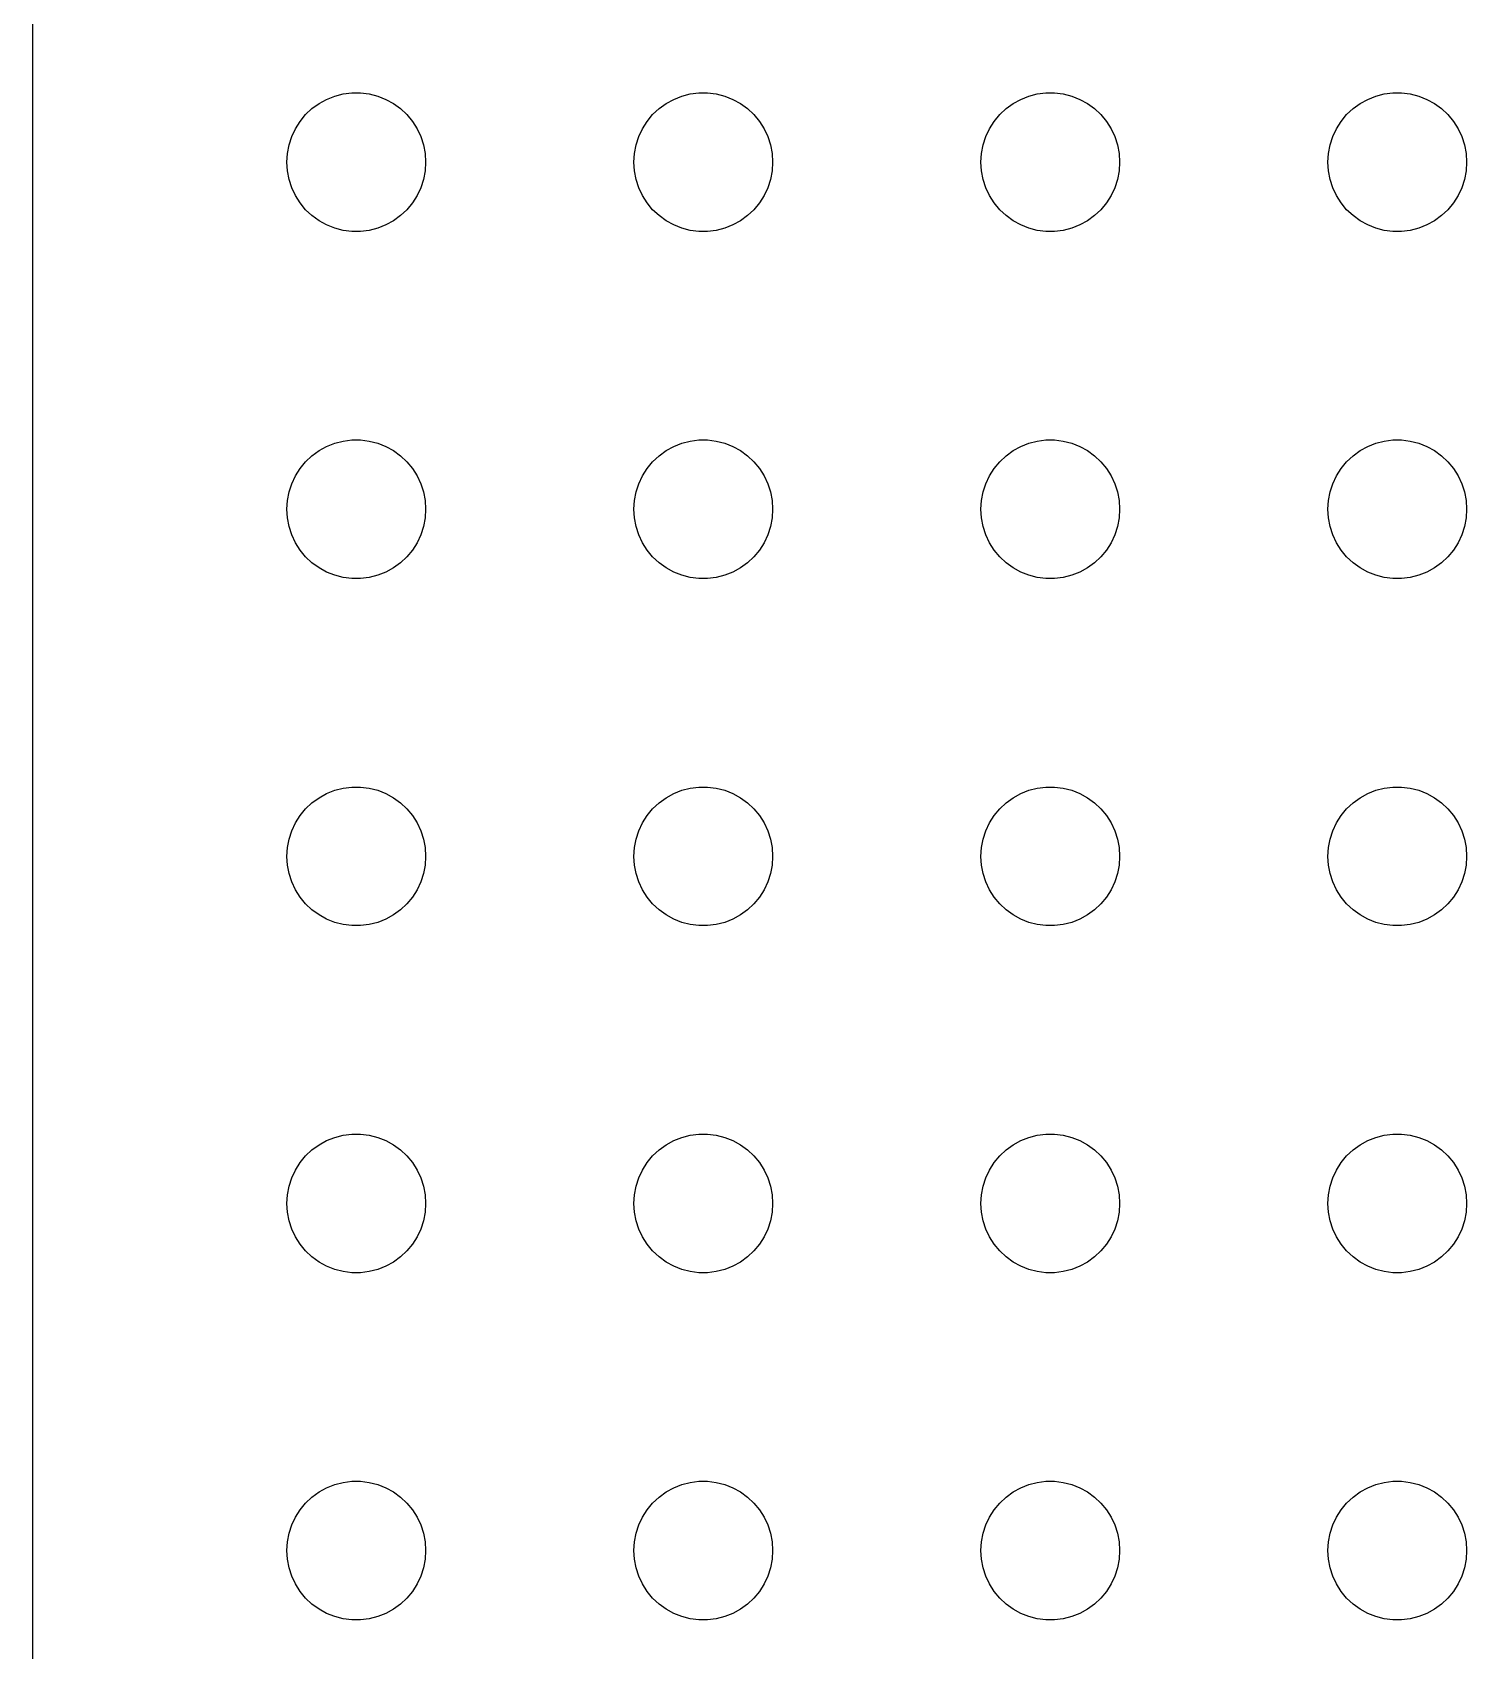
# Model space of a CAD drawing. Header units: metres. Extents: x -127 to 127, y -127 to 127.
# Drawn here: x -127 to -96, y 27.84 to 62.8 of the extents above; entities that cross this region are included whole.
import ezdxf

# ---------------------------------------------------------------- set-up
doc = ezdxf.new("R2010")
doc.units = ezdxf.units.M

msp = doc.modelspace()

# ---------------------------------------------------------------- linework, layer by layer
for p, q in [((-127, 122), (-127, -122)), ((-120.956, 61.1558), (-120.804, 61.2665)), ((-120.804, 61.2665), (-120.639, 61.3572)), ((-120.639, 61.3572), (-120.464, 61.4266)), ((-120.464, 61.4266), (-120.281, 61.4734)), ((-120.281, 61.4734), (-120.094, 61.497)), ((-120.094, 61.497), (-119.906, 61.497)), ((-119.906, 61.497), (-119.719, 61.4734)), ((-119.719, 61.4734), (-119.536, 61.4266)), ((-119.536, 61.4266), (-119.361, 61.3572)), ((-119.361, 61.3572), (-119.196, 61.2665)), ((-119.196, 61.2665), (-119.044, 61.1558)), ((-113.456, 61.1558), (-113.304, 61.2665)), ((-113.304, 61.2665), (-113.139, 61.3572)), ((-113.139, 61.3572), (-112.964, 61.4266)), ((-112.964, 61.4266), (-112.781, 61.4734)), ((-112.781, 61.4734), (-112.594, 61.497)), ((-112.594, 61.497), (-112.406, 61.497)), ((-112.406, 61.497), (-112.219, 61.4734)), ((-112.219, 61.4734), (-112.036, 61.4266)), ((-112.036, 61.4266), (-111.861, 61.3572)), ((-111.861, 61.3572), (-111.696, 61.2665)), ((-111.696, 61.2665), (-111.544, 61.1558)), ((-105.956, 61.1558), (-105.804, 61.2665)), ((-105.804, 61.2665), (-105.639, 61.3572)), ((-105.639, 61.3572), (-105.464, 61.4266)), ((-105.464, 61.4266), (-105.281, 61.4734)), ((-105.281, 61.4734), (-105.094, 61.497)), ((-105.094, 61.497), (-104.906, 61.497)), ((-104.906, 61.497), (-104.719, 61.4734)), ((-104.719, 61.4734), (-104.536, 61.4266)), ((-104.536, 61.4266), (-104.361, 61.3572)), ((-104.361, 61.3572), (-104.196, 61.2665)), ((-104.196, 61.2665), (-104.044, 61.1558)), ((-98.4561, 61.1558), (-98.3037, 61.2665)), ((-98.3037, 61.2665), (-98.1387, 61.3572)), ((-98.1387, 61.3572), (-97.9635, 61.4266)), ((-97.9635, 61.4266), (-97.7811, 61.4734)), ((-97.7811, 61.4734), (-97.5942, 61.497)), ((-97.5942, 61.497), (-97.4058, 61.497)), ((-97.4058, 61.497), (-97.2189, 61.4734)), ((-97.2189, 61.4734), (-97.0365, 61.4266)), ((-97.0365, 61.4266), (-96.8613, 61.3572)), ((-96.8613, 61.3572), (-96.6963, 61.2665)), ((-96.6963, 61.2665), (-96.5439, 61.1558)), ((-121.314, 60.7226), (-121.214, 60.8817)), ((-121.214, 60.8817), (-121.093, 61.0268)), ((-121.093, 61.0268), (-120.956, 61.1558)), ((-119.044, 61.1558), (-118.907, 61.0268)), ((-118.907, 61.0268), (-118.786, 60.8817)), ((-118.786, 60.8817), (-118.686, 60.7226)), ((-113.814, 60.7226), (-113.714, 60.8817)), ((-113.714, 60.8817), (-113.593, 61.0268)), ((-113.593, 61.0268), (-113.456, 61.1558)), ((-111.544, 61.1558), (-111.407, 61.0268)), ((-111.407, 61.0268), (-111.286, 60.8817)), ((-111.286, 60.8817), (-111.186, 60.7226)), ((-106.314, 60.7226), (-106.214, 60.8817)), ((-106.214, 60.8817), (-106.093, 61.0268)), ((-106.093, 61.0268), (-105.956, 61.1558)), ((-104.044, 61.1558), (-103.907, 61.0268)), ((-103.907, 61.0268), (-103.786, 60.8817)), ((-103.786, 60.8817), (-103.686, 60.7226)), ((-98.8145, 60.7226), (-98.7135, 60.8817)), ((-98.7135, 60.8817), (-98.5934, 61.0268)), ((-98.5934, 61.0268), (-98.4561, 61.1558)), ((-96.5439, 61.1558), (-96.4065, 61.0268)), ((-96.4065, 61.0268), (-96.2865, 60.8817)), ((-96.2865, 60.8817), (-96.1855, 60.7226)), ((-121.453, 60.373), (-121.395, 60.5522)), ((-121.395, 60.5522), (-121.314, 60.7226)), ((-118.686, 60.7226), (-118.605, 60.5522)), ((-118.605, 60.5522), (-118.547, 60.373)), ((-113.953, 60.373), (-113.895, 60.5522)), ((-113.895, 60.5522), (-113.814, 60.7226)), ((-111.186, 60.7226), (-111.105, 60.5522)), ((-111.105, 60.5522), (-111.047, 60.373)), ((-106.453, 60.373), (-106.395, 60.5522)), ((-106.395, 60.5522), (-106.314, 60.7226)), ((-103.686, 60.7226), (-103.605, 60.5522)), ((-103.605, 60.5522), (-103.547, 60.373)), ((-98.9529, 60.373), (-98.8947, 60.5522)), ((-98.8947, 60.5522), (-98.8145, 60.7226)), ((-96.1855, 60.7226), (-96.1053, 60.5522)), ((-96.1053, 60.5522), (-96.0471, 60.373)), ((-121.5, 60), (-121.488, 60.188)), ((-121.488, 60.188), (-121.453, 60.373)), ((-118.547, 60.373), (-118.512, 60.188)), ((-118.512, 60.188), (-118.5, 60)), ((-114, 60), (-113.988, 60.188)), ((-113.988, 60.188), (-113.953, 60.373)), ((-111.047, 60.373), (-111.012, 60.188)), ((-111.012, 60.188), (-111, 60)), ((-106.5, 60), (-106.488, 60.188)), ((-106.488, 60.188), (-106.453, 60.373)), ((-103.547, 60.373), (-103.512, 60.188)), ((-103.512, 60.188), (-103.5, 60)), ((-99, 60), (-98.9882, 60.188)), ((-98.9882, 60.188), (-98.9529, 60.373)), ((-96.0471, 60.373), (-96.0118, 60.188)), ((-96.0118, 60.188), (-96, 60)), ((-121.488, 59.812), (-121.5, 60)), ((-121.453, 59.627), (-121.488, 59.812)), ((-118.512, 59.812), (-118.547, 59.627)), ((-118.5, 60), (-118.512, 59.812)), ((-113.988, 59.812), (-114, 60)), ((-113.953, 59.627), (-113.988, 59.812)), ((-111.012, 59.812), (-111.047, 59.627)), ((-111, 60), (-111.012, 59.812)), ((-106.488, 59.812), (-106.5, 60)), ((-106.453, 59.627), (-106.488, 59.812)), ((-103.512, 59.812), (-103.547, 59.627)), ((-103.5, 60), (-103.512, 59.812)), ((-98.9882, 59.812), (-99, 60)), ((-98.9529, 59.627), (-98.9882, 59.812)), ((-96.0118, 59.812), (-96.0471, 59.627)), ((-96, 60), (-96.0118, 59.812)), ((-121.395, 59.4478), (-121.453, 59.627)), ((-121.314, 59.2774), (-121.395, 59.4478)), ((-118.605, 59.4478), (-118.686, 59.2774)), ((-118.547, 59.627), (-118.605, 59.4478)), ((-113.895, 59.4478), (-113.953, 59.627)), ((-113.814, 59.2774), (-113.895, 59.4478)), ((-111.105, 59.4478), (-111.186, 59.2774)), ((-111.047, 59.627), (-111.105, 59.4478)), ((-106.395, 59.4478), (-106.453, 59.627)), ((-106.314, 59.2774), (-106.395, 59.4478)), ((-103.605, 59.4478), (-103.686, 59.2774)), ((-103.547, 59.627), (-103.605, 59.4478)), ((-98.8947, 59.4478), (-98.9529, 59.627)), ((-98.8145, 59.2774), (-98.8947, 59.4478)), ((-96.1053, 59.4478), (-96.1855, 59.2774)), ((-96.0471, 59.627), (-96.1053, 59.4478)), ((-121.214, 59.1183), (-121.314, 59.2774)), ((-121.093, 58.9732), (-121.214, 59.1183)), ((-118.786, 59.1183), (-118.907, 58.9732)), ((-118.686, 59.2774), (-118.786, 59.1183)), ((-113.714, 59.1183), (-113.814, 59.2774)), ((-113.593, 58.9732), (-113.714, 59.1183)), ((-111.286, 59.1183), (-111.407, 58.9732)), ((-111.186, 59.2774), (-111.286, 59.1183)), ((-106.214, 59.1183), (-106.314, 59.2774)), ((-106.093, 58.9732), (-106.214, 59.1183)), ((-103.786, 59.1183), (-103.907, 58.9732)), ((-103.686, 59.2774), (-103.786, 59.1183)), ((-98.7135, 59.1183), (-98.8145, 59.2774)), ((-98.5934, 58.9732), (-98.7135, 59.1183)), ((-96.2865, 59.1183), (-96.4065, 58.9732)), ((-96.1855, 59.2774), (-96.2865, 59.1183)), ((-120.956, 58.8442), (-121.093, 58.9732)), ((-120.804, 58.7335), (-120.956, 58.8442)), ((-119.044, 58.8442), (-119.196, 58.7335)), ((-118.907, 58.9732), (-119.044, 58.8442)), ((-113.456, 58.8442), (-113.593, 58.9732)), ((-113.304, 58.7335), (-113.456, 58.8442)), ((-111.544, 58.8442), (-111.696, 58.7335)), ((-111.407, 58.9732), (-111.544, 58.8442)), ((-105.956, 58.8442), (-106.093, 58.9732)), ((-105.804, 58.7335), (-105.956, 58.8442)), ((-104.044, 58.8442), (-104.196, 58.7335)), ((-103.907, 58.9732), (-104.044, 58.8442)), ((-98.4561, 58.8442), (-98.5934, 58.9732)), ((-98.3037, 58.7335), (-98.4561, 58.8442)), ((-96.5439, 58.8442), (-96.6963, 58.7335)), ((-96.4065, 58.9732), (-96.5439, 58.8442)), ((-120.639, 58.6428), (-120.804, 58.7335)), ((-120.464, 58.5734), (-120.639, 58.6428)), ((-120.281, 58.5266), (-120.464, 58.5734)), ((-120.094, 58.503), (-120.281, 58.5266)), ((-119.906, 58.503), (-120.094, 58.503)), ((-119.719, 58.5266), (-119.906, 58.503)), ((-119.536, 58.5734), (-119.719, 58.5266)), ((-119.361, 58.6428), (-119.536, 58.5734)), ((-119.196, 58.7335), (-119.361, 58.6428)), ((-113.139, 58.6428), (-113.304, 58.7335)), ((-112.964, 58.5734), (-113.139, 58.6428)), ((-112.781, 58.5266), (-112.964, 58.5734)), ((-112.594, 58.503), (-112.781, 58.5266)), ((-112.406, 58.503), (-112.594, 58.503)), ((-112.219, 58.5266), (-112.406, 58.503)), ((-112.036, 58.5734), (-112.219, 58.5266)), ((-111.861, 58.6428), (-112.036, 58.5734)), ((-111.696, 58.7335), (-111.861, 58.6428)), ((-105.639, 58.6428), (-105.804, 58.7335)), ((-105.464, 58.5734), (-105.639, 58.6428)), ((-105.281, 58.5266), (-105.464, 58.5734)), ((-105.094, 58.503), (-105.281, 58.5266)), ((-104.906, 58.503), (-105.094, 58.503)), ((-104.719, 58.5266), (-104.906, 58.503)), ((-104.536, 58.5734), (-104.719, 58.5266)), ((-104.361, 58.6428), (-104.536, 58.5734)), ((-104.196, 58.7335), (-104.361, 58.6428)), ((-98.1387, 58.6428), (-98.3037, 58.7335)), ((-97.9635, 58.5734), (-98.1387, 58.6428)), ((-97.7811, 58.5266), (-97.9635, 58.5734)), ((-97.5942, 58.503), (-97.7811, 58.5266)), ((-97.4058, 58.503), (-97.5942, 58.503)), ((-97.2189, 58.5266), (-97.4058, 58.503)), ((-97.0365, 58.5734), (-97.2189, 58.5266)), ((-96.8613, 58.6428), (-97.0365, 58.5734)), ((-96.6963, 58.7335), (-96.8613, 58.6428)), ((-120.804, 53.7665), (-120.639, 53.8572)), ((-120.639, 53.8572), (-120.464, 53.9266)), ((-120.464, 53.9266), (-120.281, 53.9734)), ((-120.281, 53.9734), (-120.094, 53.997)), ((-120.094, 53.997), (-119.906, 53.997)), ((-119.906, 53.997), (-119.719, 53.9734)), ((-119.719, 53.9734), (-119.536, 53.9266)), ((-119.536, 53.9266), (-119.361, 53.8572)), ((-119.361, 53.8572), (-119.196, 53.7665)), ((-113.304, 53.7665), (-113.139, 53.8572)), ((-113.139, 53.8572), (-112.964, 53.9266)), ((-112.964, 53.9266), (-112.781, 53.9734)), ((-112.781, 53.9734), (-112.594, 53.997)), ((-112.594, 53.997), (-112.406, 53.997)), ((-112.406, 53.997), (-112.219, 53.9734)), ((-112.219, 53.9734), (-112.036, 53.9266)), ((-112.036, 53.9266), (-111.861, 53.8572)), ((-111.861, 53.8572), (-111.696, 53.7665)), ((-105.804, 53.7665), (-105.639, 53.8572)), ((-105.639, 53.8572), (-105.464, 53.9266)), ((-105.464, 53.9266), (-105.281, 53.9734)), ((-105.281, 53.9734), (-105.094, 53.997)), ((-105.094, 53.997), (-104.906, 53.997)), ((-104.906, 53.997), (-104.719, 53.9734)), ((-104.719, 53.9734), (-104.536, 53.9266)), ((-104.536, 53.9266), (-104.361, 53.8572)), ((-104.361, 53.8572), (-104.196, 53.7665)), ((-98.3037, 53.7665), (-98.1387, 53.8572)), ((-98.1387, 53.8572), (-97.9635, 53.9266)), ((-97.9635, 53.9266), (-97.7811, 53.9734)), ((-97.7811, 53.9734), (-97.5942, 53.997)), ((-97.5942, 53.997), (-97.4058, 53.997)), ((-97.4058, 53.997), (-97.2189, 53.9734)), ((-97.2189, 53.9734), (-97.0365, 53.9266)), ((-97.0365, 53.9266), (-96.8613, 53.8572)), ((-96.8613, 53.8572), (-96.6963, 53.7665)), ((-121.214, 53.3817), (-121.093, 53.5268)), ((-121.093, 53.5268), (-120.956, 53.6558)), ((-120.956, 53.6558), (-120.804, 53.7665)), ((-119.196, 53.7665), (-119.044, 53.6558)), ((-119.044, 53.6558), (-118.907, 53.5268)), ((-118.907, 53.5268), (-118.786, 53.3817)), ((-113.714, 53.3817), (-113.593, 53.5268)), ((-113.593, 53.5268), (-113.456, 53.6558)), ((-113.456, 53.6558), (-113.304, 53.7665)), ((-111.696, 53.7665), (-111.544, 53.6558)), ((-111.544, 53.6558), (-111.407, 53.5268)), ((-111.407, 53.5268), (-111.286, 53.3817)), ((-106.214, 53.3817), (-106.093, 53.5268)), ((-106.093, 53.5268), (-105.956, 53.6558)), ((-105.956, 53.6558), (-105.804, 53.7665)), ((-104.196, 53.7665), (-104.044, 53.6558)), ((-104.044, 53.6558), (-103.907, 53.5268)), ((-103.907, 53.5268), (-103.786, 53.3817)), ((-98.7135, 53.3817), (-98.5934, 53.5268)), ((-98.5934, 53.5268), (-98.4561, 53.6558)), ((-98.4561, 53.6558), (-98.3037, 53.7665)), ((-96.6963, 53.7665), (-96.5439, 53.6558)), ((-96.5439, 53.6558), (-96.4065, 53.5268)), ((-96.4065, 53.5268), (-96.2865, 53.3817)), ((-121.395, 53.0522), (-121.314, 53.2226)), ((-121.314, 53.2226), (-121.214, 53.3817)), ((-118.786, 53.3817), (-118.686, 53.2226)), ((-118.686, 53.2226), (-118.605, 53.0522)), ((-113.895, 53.0522), (-113.814, 53.2226)), ((-113.814, 53.2226), (-113.714, 53.3817)), ((-111.286, 53.3817), (-111.186, 53.2226)), ((-111.186, 53.2226), (-111.105, 53.0522)), ((-106.395, 53.0522), (-106.314, 53.2226)), ((-106.314, 53.2226), (-106.214, 53.3817)), ((-103.786, 53.3817), (-103.686, 53.2226)), ((-103.686, 53.2226), (-103.605, 53.0522)), ((-98.8947, 53.0522), (-98.8145, 53.2226)), ((-98.8145, 53.2226), (-98.7135, 53.3817)), ((-96.2865, 53.3817), (-96.1855, 53.2226)), ((-96.1855, 53.2226), (-96.1053, 53.0522)), ((-121.488, 52.688), (-121.453, 52.873)), ((-121.453, 52.873), (-121.395, 53.0522)), ((-118.605, 53.0522), (-118.547, 52.873)), ((-118.547, 52.873), (-118.512, 52.688)), ((-113.988, 52.688), (-113.953, 52.873)), ((-113.953, 52.873), (-113.895, 53.0522)), ((-111.105, 53.0522), (-111.047, 52.873)), ((-111.047, 52.873), (-111.012, 52.688)), ((-106.488, 52.688), (-106.453, 52.873)), ((-106.453, 52.873), (-106.395, 53.0522)), ((-103.605, 53.0522), (-103.547, 52.873)), ((-103.547, 52.873), (-103.512, 52.688)), ((-98.9882, 52.688), (-98.9529, 52.873)), ((-98.9529, 52.873), (-98.8947, 53.0522)), ((-96.1053, 53.0522), (-96.0471, 52.873)), ((-96.0471, 52.873), (-96.0118, 52.688)), ((-121.5, 52.5), (-121.488, 52.688)), ((-121.488, 52.312), (-121.5, 52.5)), ((-118.512, 52.688), (-118.5, 52.5)), ((-118.5, 52.5), (-118.512, 52.312)), ((-114, 52.5), (-113.988, 52.688)), ((-113.988, 52.312), (-114, 52.5)), ((-111.012, 52.688), (-111, 52.5)), ((-111, 52.5), (-111.012, 52.312)), ((-106.5, 52.5), (-106.488, 52.688)), ((-106.488, 52.312), (-106.5, 52.5)), ((-103.512, 52.688), (-103.5, 52.5)), ((-103.5, 52.5), (-103.512, 52.312)), ((-99, 52.5), (-98.9882, 52.688)), ((-98.9882, 52.312), (-99, 52.5)), ((-96.0118, 52.688), (-96, 52.5)), ((-96, 52.5), (-96.0118, 52.312)), ((-121.453, 52.127), (-121.488, 52.312)), ((-121.395, 51.9478), (-121.453, 52.127)), ((-118.547, 52.127), (-118.605, 51.9478)), ((-118.512, 52.312), (-118.547, 52.127)), ((-113.953, 52.127), (-113.988, 52.312)), ((-113.895, 51.9478), (-113.953, 52.127)), ((-111.047, 52.127), (-111.105, 51.9478)), ((-111.012, 52.312), (-111.047, 52.127)), ((-106.453, 52.127), (-106.488, 52.312)), ((-106.395, 51.9478), (-106.453, 52.127)), ((-103.547, 52.127), (-103.605, 51.9478)), ((-103.512, 52.312), (-103.547, 52.127)), ((-98.9529, 52.127), (-98.9882, 52.312)), ((-98.8947, 51.9478), (-98.9529, 52.127)), ((-96.0471, 52.127), (-96.1053, 51.9478)), ((-96.0118, 52.312), (-96.0471, 52.127)), ((-121.314, 51.7774), (-121.395, 51.9478)), ((-121.214, 51.6183), (-121.314, 51.7774)), ((-118.686, 51.7774), (-118.786, 51.6183)), ((-118.605, 51.9478), (-118.686, 51.7774)), ((-113.814, 51.7774), (-113.895, 51.9478)), ((-113.714, 51.6183), (-113.814, 51.7774)), ((-111.186, 51.7774), (-111.286, 51.6183)), ((-111.105, 51.9478), (-111.186, 51.7774)), ((-106.314, 51.7774), (-106.395, 51.9478)), ((-106.214, 51.6183), (-106.314, 51.7774)), ((-103.686, 51.7774), (-103.786, 51.6183)), ((-103.605, 51.9478), (-103.686, 51.7774)), ((-98.8145, 51.7774), (-98.8947, 51.9478)), ((-98.7135, 51.6183), (-98.8145, 51.7774)), ((-96.1855, 51.7774), (-96.2865, 51.6183)), ((-96.1053, 51.9478), (-96.1855, 51.7774)), ((-121.093, 51.4732), (-121.214, 51.6183)), ((-120.956, 51.3442), (-121.093, 51.4732)), ((-118.907, 51.4732), (-119.044, 51.3442)), ((-118.786, 51.6183), (-118.907, 51.4732)), ((-113.593, 51.4732), (-113.714, 51.6183)), ((-113.456, 51.3442), (-113.593, 51.4732)), ((-111.407, 51.4732), (-111.544, 51.3442)), ((-111.286, 51.6183), (-111.407, 51.4732)), ((-106.093, 51.4732), (-106.214, 51.6183)), ((-105.956, 51.3442), (-106.093, 51.4732)), ((-103.907, 51.4732), (-104.044, 51.3442)), ((-103.786, 51.6183), (-103.907, 51.4732)), ((-98.5934, 51.4732), (-98.7135, 51.6183)), ((-98.4561, 51.3442), (-98.5934, 51.4732)), ((-96.4065, 51.4732), (-96.5439, 51.3442)), ((-96.2865, 51.6183), (-96.4065, 51.4732)), ((-120.804, 51.2335), (-120.956, 51.3442)), ((-120.639, 51.1428), (-120.804, 51.2335)), ((-120.464, 51.0734), (-120.639, 51.1428)), ((-120.281, 51.0266), (-120.464, 51.0734)), ((-119.536, 51.0734), (-119.719, 51.0266)), ((-119.361, 51.1428), (-119.536, 51.0734)), ((-119.196, 51.2335), (-119.361, 51.1428)), ((-119.044, 51.3442), (-119.196, 51.2335)), ((-113.304, 51.2335), (-113.456, 51.3442)), ((-113.139, 51.1428), (-113.304, 51.2335)), ((-112.964, 51.0734), (-113.139, 51.1428)), ((-112.781, 51.0266), (-112.964, 51.0734)), ((-112.036, 51.0734), (-112.219, 51.0266)), ((-111.861, 51.1428), (-112.036, 51.0734)), ((-111.696, 51.2335), (-111.861, 51.1428)), ((-111.544, 51.3442), (-111.696, 51.2335)), ((-105.804, 51.2335), (-105.956, 51.3442)), ((-105.639, 51.1428), (-105.804, 51.2335)), ((-105.464, 51.0734), (-105.639, 51.1428)), ((-105.281, 51.0266), (-105.464, 51.0734)), ((-104.536, 51.0734), (-104.719, 51.0266)), ((-104.361, 51.1428), (-104.536, 51.0734)), ((-104.196, 51.2335), (-104.361, 51.1428)), ((-104.044, 51.3442), (-104.196, 51.2335)), ((-98.3037, 51.2335), (-98.4561, 51.3442)), ((-98.1387, 51.1428), (-98.3037, 51.2335)), ((-97.9635, 51.0734), (-98.1387, 51.1428)), ((-97.7811, 51.0266), (-97.9635, 51.0734)), ((-97.0365, 51.0734), (-97.2189, 51.0266)), ((-96.8613, 51.1428), (-97.0365, 51.0734)), ((-96.6963, 51.2335), (-96.8613, 51.1428)), ((-96.5439, 51.3442), (-96.6963, 51.2335)), ((-120.094, 51.003), (-120.281, 51.0266)), ((-119.906, 51.003), (-120.094, 51.003)), ((-119.719, 51.0266), (-119.906, 51.003)), ((-112.594, 51.003), (-112.781, 51.0266)), ((-112.406, 51.003), (-112.594, 51.003)), ((-112.219, 51.0266), (-112.406, 51.003)), ((-105.094, 51.003), (-105.281, 51.0266)), ((-104.906, 51.003), (-105.094, 51.003)), ((-104.719, 51.0266), (-104.906, 51.003)), ((-97.5942, 51.003), (-97.7811, 51.0266)), ((-97.4058, 51.003), (-97.5942, 51.003)), ((-97.2189, 51.0266), (-97.4058, 51.003)), ((-120.956, 46.1558), (-120.804, 46.2665)), ((-120.804, 46.2665), (-120.639, 46.3572)), ((-120.639, 46.3572), (-120.464, 46.4266)), ((-120.464, 46.4266), (-120.281, 46.4734)), ((-120.281, 46.4734), (-120.094, 46.497)), ((-120.094, 46.497), (-119.906, 46.497)), ((-119.906, 46.497), (-119.719, 46.4734)), ((-119.719, 46.4734), (-119.536, 46.4266)), ((-119.536, 46.4266), (-119.361, 46.3572)), ((-119.361, 46.3572), (-119.196, 46.2665)), ((-119.196, 46.2665), (-119.044, 46.1558)), ((-113.456, 46.1558), (-113.304, 46.2665)), ((-113.304, 46.2665), (-113.139, 46.3572)), ((-113.139, 46.3572), (-112.964, 46.4266)), ((-112.964, 46.4266), (-112.781, 46.4734)), ((-112.781, 46.4734), (-112.594, 46.497)), ((-112.594, 46.497), (-112.406, 46.497)), ((-112.406, 46.497), (-112.219, 46.4734)), ((-112.219, 46.4734), (-112.036, 46.4266)), ((-112.036, 46.4266), (-111.861, 46.3572)), ((-111.861, 46.3572), (-111.696, 46.2665)), ((-111.696, 46.2665), (-111.544, 46.1558)), ((-105.956, 46.1558), (-105.804, 46.2665)), ((-105.804, 46.2665), (-105.639, 46.3572)), ((-105.639, 46.3572), (-105.464, 46.4266)), ((-105.464, 46.4266), (-105.281, 46.4734)), ((-105.281, 46.4734), (-105.094, 46.497)), ((-105.094, 46.497), (-104.906, 46.497)), ((-104.906, 46.497), (-104.719, 46.4734)), ((-104.719, 46.4734), (-104.536, 46.4266)), ((-104.536, 46.4266), (-104.361, 46.3572)), ((-104.361, 46.3572), (-104.196, 46.2665)), ((-104.196, 46.2665), (-104.044, 46.1558)), ((-98.4561, 46.1558), (-98.3037, 46.2665)), ((-98.3037, 46.2665), (-98.1387, 46.3572)), ((-98.1387, 46.3572), (-97.9635, 46.4266)), ((-97.9635, 46.4266), (-97.7811, 46.4734)), ((-97.7811, 46.4734), (-97.5942, 46.497)), ((-97.5942, 46.497), (-97.4058, 46.497)), ((-97.4058, 46.497), (-97.2189, 46.4734)), ((-97.2189, 46.4734), (-97.0365, 46.4266)), ((-97.0365, 46.4266), (-96.8613, 46.3572)), ((-96.8613, 46.3572), (-96.6963, 46.2665)), ((-96.6963, 46.2665), (-96.5439, 46.1558)), ((-121.314, 45.7226), (-121.214, 45.8817)), ((-121.214, 45.8817), (-121.093, 46.0268)), ((-121.093, 46.0268), (-120.956, 46.1558)), ((-119.044, 46.1558), (-118.907, 46.0268)), ((-118.907, 46.0268), (-118.786, 45.8817)), ((-118.786, 45.8817), (-118.686, 45.7226)), ((-113.814, 45.7226), (-113.714, 45.8817)), ((-113.714, 45.8817), (-113.593, 46.0268)), ((-113.593, 46.0268), (-113.456, 46.1558)), ((-111.544, 46.1558), (-111.407, 46.0268)), ((-111.407, 46.0268), (-111.286, 45.8817)), ((-111.286, 45.8817), (-111.186, 45.7226)), ((-106.314, 45.7226), (-106.214, 45.8817)), ((-106.214, 45.8817), (-106.093, 46.0268)), ((-106.093, 46.0268), (-105.956, 46.1558)), ((-104.044, 46.1558), (-103.907, 46.0268)), ((-103.907, 46.0268), (-103.786, 45.8817)), ((-103.786, 45.8817), (-103.686, 45.7226)), ((-98.8145, 45.7226), (-98.7135, 45.8817)), ((-98.7135, 45.8817), (-98.5934, 46.0268)), ((-98.5934, 46.0268), (-98.4561, 46.1558)), ((-96.5439, 46.1558), (-96.4065, 46.0268)), ((-96.4065, 46.0268), (-96.2865, 45.8817)), ((-96.2865, 45.8817), (-96.1855, 45.7226)), ((-121.453, 45.373), (-121.395, 45.5522)), ((-121.395, 45.5522), (-121.314, 45.7226)), ((-118.686, 45.7226), (-118.605, 45.5522)), ((-118.605, 45.5522), (-118.547, 45.373)), ((-113.953, 45.373), (-113.895, 45.5522)), ((-113.895, 45.5522), (-113.814, 45.7226)), ((-111.186, 45.7226), (-111.105, 45.5522)), ((-111.105, 45.5522), (-111.047, 45.373)), ((-106.453, 45.373), (-106.395, 45.5522)), ((-106.395, 45.5522), (-106.314, 45.7226)), ((-103.686, 45.7226), (-103.605, 45.5522)), ((-103.605, 45.5522), (-103.547, 45.373)), ((-98.9529, 45.373), (-98.8947, 45.5522)), ((-98.8947, 45.5522), (-98.8145, 45.7226)), ((-96.1855, 45.7226), (-96.1053, 45.5522)), ((-96.1053, 45.5522), (-96.0471, 45.373)), ((-121.5, 45), (-121.488, 45.188)), ((-121.488, 45.188), (-121.453, 45.373)), ((-118.547, 45.373), (-118.512, 45.188)), ((-118.512, 45.188), (-118.5, 45)), ((-114, 45), (-113.988, 45.188)), ((-113.988, 45.188), (-113.953, 45.373)), ((-111.047, 45.373), (-111.012, 45.188)), ((-111.012, 45.188), (-111, 45)), ((-106.5, 45), (-106.488, 45.188)), ((-106.488, 45.188), (-106.453, 45.373)), ((-103.547, 45.373), (-103.512, 45.188)), ((-103.512, 45.188), (-103.5, 45)), ((-99, 45), (-98.9882, 45.188)), ((-98.9882, 45.188), (-98.9529, 45.373)), ((-96.0471, 45.373), (-96.0118, 45.188)), ((-96.0118, 45.188), (-96, 45)), ((-121.488, 44.812), (-121.5, 45)), ((-121.453, 44.627), (-121.488, 44.812)), ((-118.512, 44.812), (-118.547, 44.627)), ((-118.5, 45), (-118.512, 44.812)), ((-113.988, 44.812), (-114, 45)), ((-113.953, 44.627), (-113.988, 44.812)), ((-111.012, 44.812), (-111.047, 44.627)), ((-111, 45), (-111.012, 44.812)), ((-106.488, 44.812), (-106.5, 45)), ((-106.453, 44.627), (-106.488, 44.812)), ((-103.512, 44.812), (-103.547, 44.627)), ((-103.5, 45), (-103.512, 44.812)), ((-98.9882, 44.812), (-99, 45)), ((-98.9529, 44.627), (-98.9882, 44.812)), ((-96.0118, 44.812), (-96.0471, 44.627)), ((-96, 45), (-96.0118, 44.812)), ((-121.395, 44.4478), (-121.453, 44.627)), ((-121.314, 44.2774), (-121.395, 44.4478)), ((-118.605, 44.4478), (-118.686, 44.2774)), ((-118.547, 44.627), (-118.605, 44.4478)), ((-113.895, 44.4478), (-113.953, 44.627)), ((-113.814, 44.2774), (-113.895, 44.4478)), ((-111.105, 44.4478), (-111.186, 44.2774)), ((-111.047, 44.627), (-111.105, 44.4478)), ((-106.395, 44.4478), (-106.453, 44.627)), ((-106.314, 44.2774), (-106.395, 44.4478)), ((-103.605, 44.4478), (-103.686, 44.2774)), ((-103.547, 44.627), (-103.605, 44.4478)), ((-98.8947, 44.4478), (-98.9529, 44.627)), ((-98.8145, 44.2774), (-98.8947, 44.4478)), ((-96.1053, 44.4478), (-96.1855, 44.2774)), ((-96.0471, 44.627), (-96.1053, 44.4478)), ((-121.214, 44.1183), (-121.314, 44.2774)), ((-121.093, 43.9732), (-121.214, 44.1183)), ((-118.786, 44.1183), (-118.907, 43.9732)), ((-118.686, 44.2774), (-118.786, 44.1183)), ((-113.714, 44.1183), (-113.814, 44.2774)), ((-113.593, 43.9732), (-113.714, 44.1183)), ((-111.286, 44.1183), (-111.407, 43.9732)), ((-111.186, 44.2774), (-111.286, 44.1183)), ((-106.214, 44.1183), (-106.314, 44.2774)), ((-106.093, 43.9732), (-106.214, 44.1183)), ((-103.786, 44.1183), (-103.907, 43.9732)), ((-103.686, 44.2774), (-103.786, 44.1183)), ((-98.7135, 44.1183), (-98.8145, 44.2774)), ((-98.5934, 43.9732), (-98.7135, 44.1183)), ((-96.2865, 44.1183), (-96.4065, 43.9732)), ((-96.1855, 44.2774), (-96.2865, 44.1183)), ((-120.956, 43.8442), (-121.093, 43.9732)), ((-120.804, 43.7335), (-120.956, 43.8442)), ((-120.639, 43.6428), (-120.804, 43.7335)), ((-119.196, 43.7335), (-119.361, 43.6428)), ((-119.044, 43.8442), (-119.196, 43.7335)), ((-118.907, 43.9732), (-119.044, 43.8442)), ((-113.456, 43.8442), (-113.593, 43.9732)), ((-113.304, 43.7335), (-113.456, 43.8442)), ((-113.139, 43.6428), (-113.304, 43.7335)), ((-111.696, 43.7335), (-111.861, 43.6428)), ((-111.544, 43.8442), (-111.696, 43.7335)), ((-111.407, 43.9732), (-111.544, 43.8442)), ((-105.956, 43.8442), (-106.093, 43.9732)), ((-105.804, 43.7335), (-105.956, 43.8442)), ((-105.639, 43.6428), (-105.804, 43.7335)), ((-104.196, 43.7335), (-104.361, 43.6428)), ((-104.044, 43.8442), (-104.196, 43.7335)), ((-103.907, 43.9732), (-104.044, 43.8442)), ((-98.4561, 43.8442), (-98.5934, 43.9732)), ((-98.3037, 43.7335), (-98.4561, 43.8442)), ((-98.1387, 43.6428), (-98.3037, 43.7335)), ((-96.6963, 43.7335), (-96.8613, 43.6428)), ((-96.5439, 43.8442), (-96.6963, 43.7335)), ((-96.4065, 43.9732), (-96.5439, 43.8442)), ((-120.464, 43.5734), (-120.639, 43.6428)), ((-120.281, 43.5266), (-120.464, 43.5734)), ((-120.094, 43.503), (-120.281, 43.5266)), ((-119.906, 43.503), (-120.094, 43.503)), ((-119.719, 43.5266), (-119.906, 43.503)), ((-119.536, 43.5734), (-119.719, 43.5266)), ((-119.361, 43.6428), (-119.536, 43.5734)), ((-112.964, 43.5734), (-113.139, 43.6428)), ((-112.781, 43.5266), (-112.964, 43.5734)), ((-112.594, 43.503), (-112.781, 43.5266)), ((-112.406, 43.503), (-112.594, 43.503)), ((-112.219, 43.5266), (-112.406, 43.503)), ((-112.036, 43.5734), (-112.219, 43.5266)), ((-111.861, 43.6428), (-112.036, 43.5734)), ((-105.464, 43.5734), (-105.639, 43.6428)), ((-105.281, 43.5266), (-105.464, 43.5734)), ((-105.094, 43.503), (-105.281, 43.5266)), ((-104.906, 43.503), (-105.094, 43.503)), ((-104.719, 43.5266), (-104.906, 43.503)), ((-104.536, 43.5734), (-104.719, 43.5266)), ((-104.361, 43.6428), (-104.536, 43.5734)), ((-97.9635, 43.5734), (-98.1387, 43.6428)), ((-97.7811, 43.5266), (-97.9635, 43.5734)), ((-97.5942, 43.503), (-97.7811, 43.5266)), ((-97.4058, 43.503), (-97.5942, 43.503)), ((-97.2189, 43.5266), (-97.4058, 43.503)), ((-97.0365, 43.5734), (-97.2189, 43.5266)), ((-96.8613, 43.6428), (-97.0365, 43.5734)), ((-120.804, 38.7665), (-120.639, 38.8572)), ((-120.639, 38.8572), (-120.464, 38.9266)), ((-120.464, 38.9266), (-120.281, 38.9734)), ((-120.281, 38.9734), (-120.094, 38.997)), ((-120.094, 38.997), (-119.906, 38.997)), ((-119.906, 38.997), (-119.719, 38.9734)), ((-119.719, 38.9734), (-119.536, 38.9266)), ((-119.536, 38.9266), (-119.361, 38.8572)), ((-119.361, 38.8572), (-119.196, 38.7665)), ((-113.304, 38.7665), (-113.139, 38.8572)), ((-113.139, 38.8572), (-112.964, 38.9266)), ((-112.964, 38.9266), (-112.781, 38.9734)), ((-112.781, 38.9734), (-112.594, 38.997)), ((-112.594, 38.997), (-112.406, 38.997)), ((-112.406, 38.997), (-112.219, 38.9734)), ((-112.219, 38.9734), (-112.036, 38.9266)), ((-112.036, 38.9266), (-111.861, 38.8572)), ((-111.861, 38.8572), (-111.696, 38.7665)), ((-105.804, 38.7665), (-105.639, 38.8572)), ((-105.639, 38.8572), (-105.464, 38.9266)), ((-105.464, 38.9266), (-105.281, 38.9734)), ((-105.281, 38.9734), (-105.094, 38.997)), ((-105.094, 38.997), (-104.906, 38.997)), ((-104.906, 38.997), (-104.719, 38.9734)), ((-104.719, 38.9734), (-104.536, 38.9266)), ((-104.536, 38.9266), (-104.361, 38.8572)), ((-104.361, 38.8572), (-104.196, 38.7665)), ((-98.3037, 38.7665), (-98.1387, 38.8572)), ((-98.1387, 38.8572), (-97.9635, 38.9266)), ((-97.9635, 38.9266), (-97.7811, 38.9734)), ((-97.7811, 38.9734), (-97.5942, 38.997)), ((-97.5942, 38.997), (-97.4058, 38.997)), ((-97.4058, 38.997), (-97.2189, 38.9734)), ((-97.2189, 38.9734), (-97.0365, 38.9266)), ((-97.0365, 38.9266), (-96.8613, 38.8572)), ((-96.8613, 38.8572), (-96.6963, 38.7665)), ((-121.214, 38.3817), (-121.093, 38.5268)), ((-121.093, 38.5268), (-120.956, 38.6558)), ((-120.956, 38.6558), (-120.804, 38.7665)), ((-119.196, 38.7665), (-119.044, 38.6558)), ((-119.044, 38.6558), (-118.907, 38.5268)), ((-118.907, 38.5268), (-118.786, 38.3817)), ((-113.714, 38.3817), (-113.593, 38.5268)), ((-113.593, 38.5268), (-113.456, 38.6558)), ((-113.456, 38.6558), (-113.304, 38.7665)), ((-111.696, 38.7665), (-111.544, 38.6558)), ((-111.544, 38.6558), (-111.407, 38.5268)), ((-111.407, 38.5268), (-111.286, 38.3817)), ((-106.214, 38.3817), (-106.093, 38.5268)), ((-106.093, 38.5268), (-105.956, 38.6558)), ((-105.956, 38.6558), (-105.804, 38.7665)), ((-104.196, 38.7665), (-104.044, 38.6558)), ((-104.044, 38.6558), (-103.907, 38.5268)), ((-103.907, 38.5268), (-103.786, 38.3817)), ((-98.7135, 38.3817), (-98.5934, 38.5268)), ((-98.5934, 38.5268), (-98.4561, 38.6558)), ((-98.4561, 38.6558), (-98.3037, 38.7665)), ((-96.6963, 38.7665), (-96.5439, 38.6558)), ((-96.5439, 38.6558), (-96.4065, 38.5268)), ((-96.4065, 38.5268), (-96.2865, 38.3817)), ((-121.395, 38.0522), (-121.314, 38.2226)), ((-121.314, 38.2226), (-121.214, 38.3817)), ((-118.786, 38.3817), (-118.686, 38.2226)), ((-118.686, 38.2226), (-118.605, 38.0522)), ((-113.895, 38.0522), (-113.814, 38.2226)), ((-113.814, 38.2226), (-113.714, 38.3817)), ((-111.286, 38.3817), (-111.186, 38.2226)), ((-111.186, 38.2226), (-111.105, 38.0522)), ((-106.395, 38.0522), (-106.314, 38.2226)), ((-106.314, 38.2226), (-106.214, 38.3817)), ((-103.786, 38.3817), (-103.686, 38.2226)), ((-103.686, 38.2226), (-103.605, 38.0522)), ((-98.8947, 38.0522), (-98.8145, 38.2226)), ((-98.8145, 38.2226), (-98.7135, 38.3817)), ((-96.2865, 38.3817), (-96.1855, 38.2226)), ((-96.1855, 38.2226), (-96.1053, 38.0522)), ((-121.488, 37.688), (-121.453, 37.873)), ((-121.453, 37.873), (-121.395, 38.0522)), ((-118.605, 38.0522), (-118.547, 37.873)), ((-118.547, 37.873), (-118.512, 37.688)), ((-113.988, 37.688), (-113.953, 37.873)), ((-113.953, 37.873), (-113.895, 38.0522)), ((-111.105, 38.0522), (-111.047, 37.873)), ((-111.047, 37.873), (-111.012, 37.688)), ((-106.488, 37.688), (-106.453, 37.873)), ((-106.453, 37.873), (-106.395, 38.0522)), ((-103.605, 38.0522), (-103.547, 37.873)), ((-103.547, 37.873), (-103.512, 37.688)), ((-98.9882, 37.688), (-98.9529, 37.873)), ((-98.9529, 37.873), (-98.8947, 38.0522)), ((-96.1053, 38.0522), (-96.0471, 37.873)), ((-96.0471, 37.873), (-96.0118, 37.688)), ((-121.5, 37.5), (-121.488, 37.688)), ((-121.488, 37.312), (-121.5, 37.5)), ((-118.512, 37.688), (-118.5, 37.5)), ((-118.5, 37.5), (-118.512, 37.312)), ((-114, 37.5), (-113.988, 37.688)), ((-113.988, 37.312), (-114, 37.5)), ((-111.012, 37.688), (-111, 37.5)), ((-111, 37.5), (-111.012, 37.312)), ((-106.5, 37.5), (-106.488, 37.688)), ((-106.488, 37.312), (-106.5, 37.5)), ((-103.512, 37.688), (-103.5, 37.5)), ((-103.5, 37.5), (-103.512, 37.312)), ((-99, 37.5), (-98.9882, 37.688)), ((-98.9882, 37.312), (-99, 37.5)), ((-96.0118, 37.688), (-96, 37.5)), ((-96, 37.5), (-96.0118, 37.312)), ((-121.453, 37.127), (-121.488, 37.312)), ((-121.395, 36.9478), (-121.453, 37.127)), ((-118.547, 37.127), (-118.605, 36.9478)), ((-118.512, 37.312), (-118.547, 37.127)), ((-113.953, 37.127), (-113.988, 37.312)), ((-113.895, 36.9478), (-113.953, 37.127)), ((-111.047, 37.127), (-111.105, 36.9478)), ((-111.012, 37.312), (-111.047, 37.127)), ((-106.453, 37.127), (-106.488, 37.312)), ((-106.395, 36.9478), (-106.453, 37.127)), ((-103.547, 37.127), (-103.605, 36.9478)), ((-103.512, 37.312), (-103.547, 37.127)), ((-98.9529, 37.127), (-98.9882, 37.312)), ((-98.8947, 36.9478), (-98.9529, 37.127)), ((-96.0471, 37.127), (-96.1053, 36.9478)), ((-96.0118, 37.312), (-96.0471, 37.127)), ((-121.314, 36.7774), (-121.395, 36.9478)), ((-121.214, 36.6183), (-121.314, 36.7774)), ((-118.686, 36.7774), (-118.786, 36.6183)), ((-118.605, 36.9478), (-118.686, 36.7774)), ((-113.814, 36.7774), (-113.895, 36.9478)), ((-113.714, 36.6183), (-113.814, 36.7774)), ((-111.186, 36.7774), (-111.286, 36.6183)), ((-111.105, 36.9478), (-111.186, 36.7774)), ((-106.314, 36.7774), (-106.395, 36.9478)), ((-106.214, 36.6183), (-106.314, 36.7774)), ((-103.686, 36.7774), (-103.786, 36.6183)), ((-103.605, 36.9478), (-103.686, 36.7774)), ((-98.8145, 36.7774), (-98.8947, 36.9478)), ((-98.7135, 36.6183), (-98.8145, 36.7774)), ((-96.1855, 36.7774), (-96.2865, 36.6183)), ((-96.1053, 36.9478), (-96.1855, 36.7774)), ((-121.093, 36.4732), (-121.214, 36.6183)), ((-120.956, 36.3442), (-121.093, 36.4732)), ((-118.907, 36.4732), (-119.044, 36.3442)), ((-118.786, 36.6183), (-118.907, 36.4732)), ((-113.593, 36.4732), (-113.714, 36.6183)), ((-113.456, 36.3442), (-113.593, 36.4732)), ((-111.407, 36.4732), (-111.544, 36.3442)), ((-111.286, 36.6183), (-111.407, 36.4732)), ((-106.093, 36.4732), (-106.214, 36.6183)), ((-105.956, 36.3442), (-106.093, 36.4732)), ((-103.907, 36.4732), (-104.044, 36.3442)), ((-103.786, 36.6183), (-103.907, 36.4732)), ((-98.5934, 36.4732), (-98.7135, 36.6183)), ((-98.4561, 36.3442), (-98.5934, 36.4732)), ((-96.4065, 36.4732), (-96.5439, 36.3442)), ((-96.2865, 36.6183), (-96.4065, 36.4732)), ((-120.804, 36.2335), (-120.956, 36.3442)), ((-120.639, 36.1428), (-120.804, 36.2335)), ((-120.464, 36.0734), (-120.639, 36.1428)), ((-120.281, 36.0266), (-120.464, 36.0734)), ((-120.094, 36.003), (-120.281, 36.0266)), ((-119.719, 36.0266), (-119.906, 36.003)), ((-119.536, 36.0734), (-119.719, 36.0266)), ((-119.361, 36.1428), (-119.536, 36.0734)), ((-119.196, 36.2335), (-119.361, 36.1428)), ((-119.044, 36.3442), (-119.196, 36.2335)), ((-113.304, 36.2335), (-113.456, 36.3442)), ((-113.139, 36.1428), (-113.304, 36.2335)), ((-112.964, 36.0734), (-113.139, 36.1428)), ((-112.781, 36.0266), (-112.964, 36.0734)), ((-112.594, 36.003), (-112.781, 36.0266)), ((-112.219, 36.0266), (-112.406, 36.003)), ((-112.036, 36.0734), (-112.219, 36.0266)), ((-111.861, 36.1428), (-112.036, 36.0734)), ((-111.696, 36.2335), (-111.861, 36.1428)), ((-111.544, 36.3442), (-111.696, 36.2335)), ((-105.804, 36.2335), (-105.956, 36.3442)), ((-105.639, 36.1428), (-105.804, 36.2335)), ((-105.464, 36.0734), (-105.639, 36.1428)), ((-105.281, 36.0266), (-105.464, 36.0734)), ((-105.094, 36.003), (-105.281, 36.0266)), ((-104.719, 36.0266), (-104.906, 36.003)), ((-104.536, 36.0734), (-104.719, 36.0266)), ((-104.361, 36.1428), (-104.536, 36.0734)), ((-104.196, 36.2335), (-104.361, 36.1428)), ((-104.044, 36.3442), (-104.196, 36.2335)), ((-98.3037, 36.2335), (-98.4561, 36.3442)), ((-98.1387, 36.1428), (-98.3037, 36.2335)), ((-97.9635, 36.0734), (-98.1387, 36.1428)), ((-97.7811, 36.0266), (-97.9635, 36.0734)), ((-97.5942, 36.003), (-97.7811, 36.0266)), ((-97.2189, 36.0266), (-97.4058, 36.003)), ((-97.0365, 36.0734), (-97.2189, 36.0266)), ((-96.8613, 36.1428), (-97.0365, 36.0734)), ((-96.6963, 36.2335), (-96.8613, 36.1428)), ((-96.5439, 36.3442), (-96.6963, 36.2335)), ((-119.906, 36.003), (-120.094, 36.003)), ((-112.406, 36.003), (-112.594, 36.003)), ((-104.906, 36.003), (-105.094, 36.003)), ((-97.4058, 36.003), (-97.5942, 36.003)), ((-120.464, 31.4266), (-120.281, 31.4734)), ((-120.281, 31.4734), (-120.094, 31.497)), ((-120.094, 31.497), (-119.906, 31.497)), ((-119.906, 31.497), (-119.719, 31.4734)), ((-119.719, 31.4734), (-119.536, 31.4266)), ((-112.964, 31.4266), (-112.781, 31.4734)), ((-112.781, 31.4734), (-112.594, 31.497)), ((-112.594, 31.497), (-112.406, 31.497)), ((-112.406, 31.497), (-112.219, 31.4734)), ((-112.219, 31.4734), (-112.036, 31.4266)), ((-105.464, 31.4266), (-105.281, 31.4734)), ((-105.281, 31.4734), (-105.094, 31.497)), ((-105.094, 31.497), (-104.906, 31.497)), ((-104.906, 31.497), (-104.719, 31.4734)), ((-104.719, 31.4734), (-104.536, 31.4266)), ((-97.9635, 31.4266), (-97.7811, 31.4734)), ((-97.7811, 31.4734), (-97.5942, 31.497)), ((-97.5942, 31.497), (-97.4058, 31.497)), ((-97.4058, 31.497), (-97.2189, 31.4734)), ((-97.2189, 31.4734), (-97.0365, 31.4266)), ((-121.093, 31.0268), (-120.956, 31.1558)), ((-120.956, 31.1558), (-120.804, 31.2665)), ((-120.804, 31.2665), (-120.639, 31.3572)), ((-120.639, 31.3572), (-120.464, 31.4266)), ((-119.536, 31.4266), (-119.361, 31.3572)), ((-119.361, 31.3572), (-119.196, 31.2665)), ((-119.196, 31.2665), (-119.044, 31.1558)), ((-119.044, 31.1558), (-118.907, 31.0268)), ((-113.593, 31.0268), (-113.456, 31.1558)), ((-113.456, 31.1558), (-113.304, 31.2665)), ((-113.304, 31.2665), (-113.139, 31.3572)), ((-113.139, 31.3572), (-112.964, 31.4266)), ((-112.036, 31.4266), (-111.861, 31.3572)), ((-111.861, 31.3572), (-111.696, 31.2665)), ((-111.696, 31.2665), (-111.544, 31.1558)), ((-111.544, 31.1558), (-111.407, 31.0268)), ((-106.093, 31.0268), (-105.956, 31.1558)), ((-105.956, 31.1558), (-105.804, 31.2665)), ((-105.804, 31.2665), (-105.639, 31.3572)), ((-105.639, 31.3572), (-105.464, 31.4266)), ((-104.536, 31.4266), (-104.361, 31.3572)), ((-104.361, 31.3572), (-104.196, 31.2665)), ((-104.196, 31.2665), (-104.044, 31.1558)), ((-104.044, 31.1558), (-103.907, 31.0268)), ((-98.5934, 31.0268), (-98.4561, 31.1558)), ((-98.4561, 31.1558), (-98.3037, 31.2665)), ((-98.3037, 31.2665), (-98.1387, 31.3572)), ((-98.1387, 31.3572), (-97.9635, 31.4266)), ((-97.0365, 31.4266), (-96.8613, 31.3572)), ((-96.8613, 31.3572), (-96.6963, 31.2665)), ((-96.6963, 31.2665), (-96.5439, 31.1558)), ((-96.5439, 31.1558), (-96.4065, 31.0268)), ((-121.314, 30.7226), (-121.214, 30.8817)), ((-121.214, 30.8817), (-121.093, 31.0268)), ((-118.907, 31.0268), (-118.786, 30.8817)), ((-118.786, 30.8817), (-118.686, 30.7226)), ((-113.814, 30.7226), (-113.714, 30.8817)), ((-113.714, 30.8817), (-113.593, 31.0268)), ((-111.407, 31.0268), (-111.286, 30.8817)), ((-111.286, 30.8817), (-111.186, 30.7226)), ((-106.314, 30.7226), (-106.214, 30.8817)), ((-106.214, 30.8817), (-106.093, 31.0268)), ((-103.907, 31.0268), (-103.786, 30.8817)), ((-103.786, 30.8817), (-103.686, 30.7226)), ((-98.8145, 30.7226), (-98.7135, 30.8817)), ((-98.7135, 30.8817), (-98.5934, 31.0268)), ((-96.4065, 31.0268), (-96.2865, 30.8817)), ((-96.2865, 30.8817), (-96.1855, 30.7226)), ((-121.453, 30.373), (-121.395, 30.5522)), ((-121.395, 30.5522), (-121.314, 30.7226)), ((-118.686, 30.7226), (-118.605, 30.5522)), ((-118.605, 30.5522), (-118.547, 30.373)), ((-113.953, 30.373), (-113.895, 30.5522)), ((-113.895, 30.5522), (-113.814, 30.7226)), ((-111.186, 30.7226), (-111.105, 30.5522)), ((-111.105, 30.5522), (-111.047, 30.373)), ((-106.453, 30.373), (-106.395, 30.5522)), ((-106.395, 30.5522), (-106.314, 30.7226)), ((-103.686, 30.7226), (-103.605, 30.5522)), ((-103.605, 30.5522), (-103.547, 30.373)), ((-98.9529, 30.373), (-98.8947, 30.5522)), ((-98.8947, 30.5522), (-98.8145, 30.7226)), ((-96.1855, 30.7226), (-96.1053, 30.5522)), ((-96.1053, 30.5522), (-96.0471, 30.373)), ((-121.5, 30), (-121.488, 30.188)), ((-121.488, 30.188), (-121.453, 30.373)), ((-118.547, 30.373), (-118.512, 30.188)), ((-118.512, 30.188), (-118.5, 30)), ((-114, 30), (-113.988, 30.188)), ((-113.988, 30.188), (-113.953, 30.373)), ((-111.047, 30.373), (-111.012, 30.188)), ((-111.012, 30.188), (-111, 30)), ((-106.5, 30), (-106.488, 30.188)), ((-106.488, 30.188), (-106.453, 30.373)), ((-103.547, 30.373), (-103.512, 30.188)), ((-103.512, 30.188), (-103.5, 30)), ((-99, 30), (-98.9882, 30.188)), ((-98.9882, 30.188), (-98.9529, 30.373)), ((-96.0471, 30.373), (-96.0118, 30.188)), ((-96.0118, 30.188), (-96, 30)), ((-121.488, 29.812), (-121.5, 30)), ((-121.453, 29.627), (-121.488, 29.812)), ((-118.512, 29.812), (-118.547, 29.627)), ((-118.5, 30), (-118.512, 29.812)), ((-113.988, 29.812), (-114, 30)), ((-113.953, 29.627), (-113.988, 29.812)), ((-111.012, 29.812), (-111.047, 29.627)), ((-111, 30), (-111.012, 29.812)), ((-106.488, 29.812), (-106.5, 30)), ((-106.453, 29.627), (-106.488, 29.812)), ((-103.512, 29.812), (-103.547, 29.627)), ((-103.5, 30), (-103.512, 29.812)), ((-98.9882, 29.812), (-99, 30)), ((-98.9529, 29.627), (-98.9882, 29.812)), ((-96.0118, 29.812), (-96.0471, 29.627)), ((-96, 30), (-96.0118, 29.812)), ((-121.395, 29.4478), (-121.453, 29.627)), ((-121.314, 29.2774), (-121.395, 29.4478)), ((-118.605, 29.4478), (-118.686, 29.2774)), ((-118.547, 29.627), (-118.605, 29.4478)), ((-113.895, 29.4478), (-113.953, 29.627)), ((-113.814, 29.2774), (-113.895, 29.4478)), ((-111.105, 29.4478), (-111.186, 29.2774)), ((-111.047, 29.627), (-111.105, 29.4478)), ((-106.395, 29.4478), (-106.453, 29.627)), ((-106.314, 29.2774), (-106.395, 29.4478)), ((-103.605, 29.4478), (-103.686, 29.2774)), ((-103.547, 29.627), (-103.605, 29.4478)), ((-98.8947, 29.4478), (-98.9529, 29.627)), ((-98.8145, 29.2774), (-98.8947, 29.4478)), ((-96.1053, 29.4478), (-96.1855, 29.2774)), ((-96.0471, 29.627), (-96.1053, 29.4478)), ((-121.214, 29.1183), (-121.314, 29.2774)), ((-121.093, 28.9732), (-121.214, 29.1183)), ((-118.786, 29.1183), (-118.907, 28.9732)), ((-118.686, 29.2774), (-118.786, 29.1183)), ((-113.714, 29.1183), (-113.814, 29.2774)), ((-113.593, 28.9732), (-113.714, 29.1183)), ((-111.286, 29.1183), (-111.407, 28.9732)), ((-111.186, 29.2774), (-111.286, 29.1183)), ((-106.214, 29.1183), (-106.314, 29.2774)), ((-106.093, 28.9732), (-106.214, 29.1183)), ((-103.786, 29.1183), (-103.907, 28.9732)), ((-103.686, 29.2774), (-103.786, 29.1183)), ((-98.7135, 29.1183), (-98.8145, 29.2774)), ((-98.5934, 28.9732), (-98.7135, 29.1183)), ((-96.2865, 29.1183), (-96.4065, 28.9732)), ((-96.1855, 29.2774), (-96.2865, 29.1183)), ((-120.956, 28.8442), (-121.093, 28.9732)), ((-120.804, 28.7335), (-120.956, 28.8442)), ((-120.639, 28.6427), (-120.804, 28.7335)), ((-119.196, 28.7335), (-119.361, 28.6427)), ((-119.044, 28.8442), (-119.196, 28.7335)), ((-118.907, 28.9732), (-119.044, 28.8442)), ((-113.456, 28.8442), (-113.593, 28.9732)), ((-113.304, 28.7335), (-113.456, 28.8442)), ((-113.139, 28.6427), (-113.304, 28.7335)), ((-111.696, 28.7335), (-111.861, 28.6427)), ((-111.544, 28.8442), (-111.696, 28.7335)), ((-111.407, 28.9732), (-111.544, 28.8442)), ((-105.956, 28.8442), (-106.093, 28.9732)), ((-105.804, 28.7335), (-105.956, 28.8442)), ((-105.639, 28.6427), (-105.804, 28.7335)), ((-104.196, 28.7335), (-104.361, 28.6427)), ((-104.044, 28.8442), (-104.196, 28.7335)), ((-103.907, 28.9732), (-104.044, 28.8442)), ((-98.4561, 28.8442), (-98.5934, 28.9732)), ((-98.3037, 28.7335), (-98.4561, 28.8442)), ((-98.1387, 28.6427), (-98.3037, 28.7335)), ((-96.6963, 28.7335), (-96.8613, 28.6427)), ((-96.5439, 28.8442), (-96.6963, 28.7335)), ((-96.4065, 28.9732), (-96.5439, 28.8442)), ((-120.464, 28.5734), (-120.639, 28.6427)), ((-120.281, 28.5266), (-120.464, 28.5734)), ((-120.094, 28.503), (-120.281, 28.5266)), ((-119.906, 28.503), (-120.094, 28.503)), ((-119.719, 28.5266), (-119.906, 28.503)), ((-119.536, 28.5734), (-119.719, 28.5266)), ((-119.361, 28.6427), (-119.536, 28.5734)), ((-112.964, 28.5734), (-113.139, 28.6427)), ((-112.781, 28.5266), (-112.964, 28.5734)), ((-112.594, 28.503), (-112.781, 28.5266)), ((-112.406, 28.503), (-112.594, 28.503)), ((-112.219, 28.5266), (-112.406, 28.503)), ((-112.036, 28.5734), (-112.219, 28.5266)), ((-111.861, 28.6427), (-112.036, 28.5734)), ((-105.464, 28.5734), (-105.639, 28.6427)), ((-105.281, 28.5266), (-105.464, 28.5734)), ((-105.094, 28.503), (-105.281, 28.5266)), ((-104.906, 28.503), (-105.094, 28.503)), ((-104.719, 28.5266), (-104.906, 28.503)), ((-104.536, 28.5734), (-104.719, 28.5266)), ((-104.361, 28.6427), (-104.536, 28.5734)), ((-97.9635, 28.5734), (-98.1387, 28.6427)), ((-97.7811, 28.5266), (-97.9635, 28.5734)), ((-97.5942, 28.503), (-97.7811, 28.5266)), ((-97.4058, 28.503), (-97.5942, 28.503)), ((-97.2189, 28.5266), (-97.4058, 28.503)), ((-97.0365, 28.5734), (-97.2189, 28.5266)), ((-96.8613, 28.6427), (-97.0365, 28.5734))]:
    msp.add_line(p, q)

doc.saveas('drawing.dxf')
